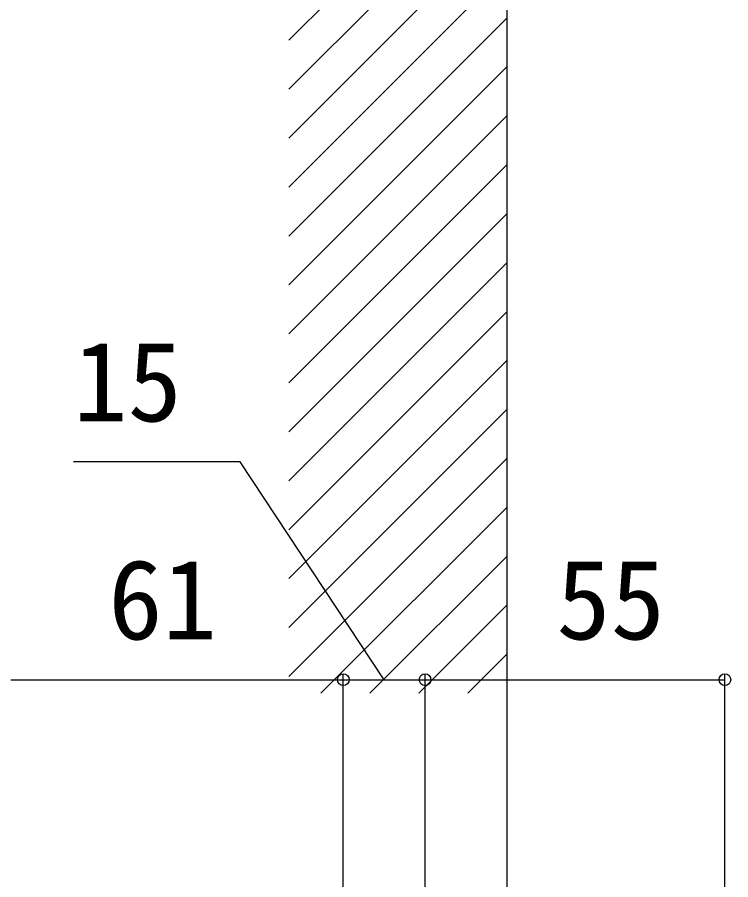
# Model space of a CAD drawing. Units: millimetres, scale not verified. Extents: x -875 to 875, y -1304 to 1297.
# Drawn here: x -54.3 to 76.6, y 479.1 to 637.4 of the extents above; entities that cross this region are included whole.
import ezdxf
from ezdxf.enums import TextEntityAlignment as Align

# ---------------------------------------------------------------- set-up
doc = ezdxf.new("R2010")
doc.units = ezdxf.units.MM
doc.header["$LTSCALE"] = 8
for name, color, linetype in [('0-7_YKK_D', 6, 'Continuous'), ('0-9_YSS_K', 3, 'Continuous'), ('0-A_YSS_KE', 3, 'Continuous')]:
    doc.layers.add(name, color=color, linetype=linetype)
doc.styles.add('ＭＳ ゴシック', font='')
doc.styles.get('ＭＳ ゴシック').set_extended_font_data('MS Gothic')

msp = doc.modelspace()

# ---------------------------------------------------------------- linework, layer by layer
at = {"layer": '0-7_YKK_D'}
for p, q in [((5.5, 453.5), (5.5, 516.8)), ((5.5, 453.5), (5.5, 516.8)), ((20.5, 453.5), (20.5, 516.8)), ((20.5, 453.5), (20.5, 516.8)), ((75.5, 461.554), (75.5, 516.8)), ((-55.5, 515.8), (5.5, 515.8)), ((5.5, 515.8), (20.5, 515.8)), ((20.5, 515.8), (75.5, 515.8))]:
    msp.add_line(p, q, dxfattribs=at)
msp.add_lwpolyline([(13, 515.8), (-13.436, 555.8), (-43.981, 555.8)], dxfattribs=at)
for centre in [(5.5, 515.8), (5.5, 515.8), (20.5, 515.8), (20.5, 515.8), (75.5, 515.8)]:
    msp.add_circle(centre, 1.075, dxfattribs=at)
at = {"layer": '0-9_YSS_K'}
for p, q in [((-4.5, 633.131), (35.5, 673.131)), ((-4.5, 624.151), (35.5, 664.151)), ((-4.5, 615.17), (35.5, 655.17)), ((-4.5, 606.19), (35.5, 646.19)), ((-4.5, 597.21), (35.5, 637.21)), ((-4.5, 588.23), (35.5, 628.23)), ((-4.5, 579.249), (35.5, 619.249)), ((-4.5, 570.269), (35.5, 610.269)), ((-4.5, 561.289), (35.5, 601.289)), ((-4.5, 552.309), (35.5, 592.309)), ((-4.5, 543.328), (35.5, 583.328)), ((-4.5, 534.348), (35.5, 574.348)), ((-4.5, 525.368), (35.5, 565.368)), ((-4.5, 516.388), (35.5, 556.388)), ((1.393, 513.3), (35.5, 547.407)), ((10.373, 513.3), (35.5, 538.427)), ((19.353, 513.3), (35.5, 529.447)), ((28.333, 513.3), (35.5, 520.467))]:
    msp.add_line(p, q, dxfattribs=at)
at = {"layer": '0-A_YSS_KE'}
msp.add_line((35.5, 911.519), (35.5, 452.618), dxfattribs=at)

# ---------------------------------------------------------------- texts
at = {"layer": '0-7_YKK_D', "style": 'ＭＳ ゴシック'}
for s, p in [('15', (-44.049, 558.8)), ('61', (-37.614, 518.8)), ('55', (44.578, 518.8))]:
    msp.add_text(s, height=14.66, dxfattribs=at).set_placement(p, align=Align.BOTTOM_LEFT)

doc.saveas('drawing.dxf')
